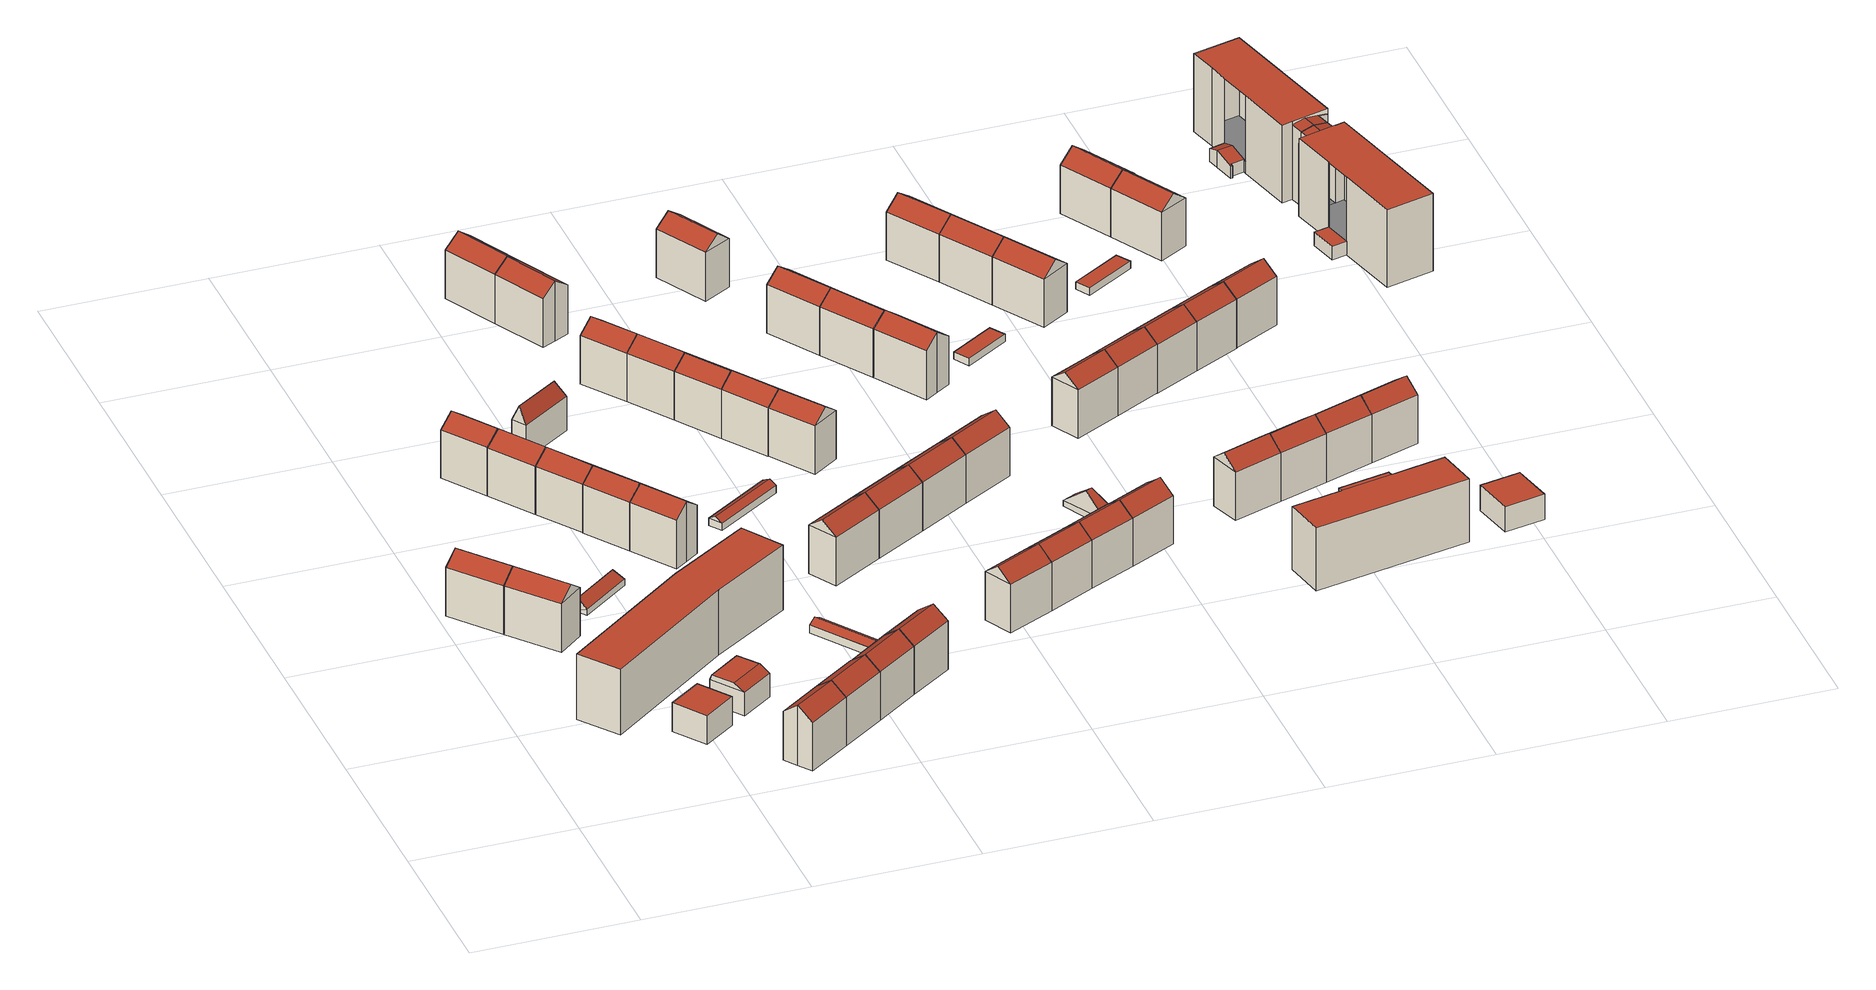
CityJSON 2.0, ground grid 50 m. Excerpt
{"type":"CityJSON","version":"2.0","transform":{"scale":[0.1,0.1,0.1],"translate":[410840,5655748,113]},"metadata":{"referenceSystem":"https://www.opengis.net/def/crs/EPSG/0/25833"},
"CityObjects":{
"building1":{"type":"Building","attributes":{"Dachtyp_tdc":"tdcGableRoof","Gemeindeschluessel":14612000,"Dachneigung":36.96,"QualitaetDacherkennung":81,"Geometrietyp2DReferenz":"3000","measuredHeight":19.48,"function":"31001_9998","roofType":"3100"},"geometry":[{"type":"Solid","lod":"2","boundaries":[[[[0,1,2,3]],[[1,4,5,2]],[[4,6,7,5]],[[6,0,3,7]],[[4,1,8]],[[0,6,9]],[[1,0,9,8]],[[6,4,8,9]],[[3,2,5,7]]]],"semantics":{"surfaces":[{"type":"WallSurface"},{"type":"RoofSurface"},{"type":"GroundSurface"}],"values":[[0,0,0,0,0,0,1,1,2]]}}]},
"building2":{"type":"Building","attributes":{"Dachtyp_tdc":"tdcGableRoof","Gemeindeschluessel":14612000,"Dachneigung":36.91,"QualitaetDacherkennung":77,"Geometrietyp2DReferenz":"3000","measuredHeight":19.53,"function":"31001_9998","roofType":"3100"},"geometry":[{"type":"Solid","lod":"2","boundaries":[[[[6,10,11,7]],[[10,12,13,11]],[[12,0,3,13]],[[0,6,7,3]],[[12,10,14]],[[6,0,9]],[[10,6,9,14]],[[0,12,14,9]],[[7,11,13,3]]]],"semantics":{"surfaces":[{"type":"WallSurface"},{"type":"RoofSurface"},{"type":"GroundSurface"}],"values":[[0,0,0,0,0,0,1,1,2]]}}]},
"building3":{"type":"Building","attributes":{"Dachtyp_tdc":"tdcPolyFlatRoof","Gemeindeschluessel":14612000,"Dachneigung":0,"QualitaetDacherkennung":41,"Geometrietyp2DReferenz":"3000","measuredHeight":9.38,"function":"31001_9998","roofType":"1000"},"geometry":[{"type":"Solid","lod":"2","boundaries":[[[[15,16,17,18]],[[16,19,20,17]],[[19,21,22,20]],[[21,15,18,22]],[[21,19,16,15]],[[18,17,20,22]]]],"semantics":{"surfaces":[{"type":"WallSurface"},{"type":"RoofSurface"},{"type":"GroundSurface"}],"values":[[0,0,0,0,1,2]]}}]},
"building4":{"type":"Building","attributes":{"Dachtyp_tdc":"tdcPolyFlatRoof","Gemeindeschluessel":14612000,"Dachneigung":0,"QualitaetDacherkennung":62,"Geometrietyp2DReferenz":"3000","measuredHeight":21.21,"function":"31001_9998","roofType":"1000"},"geometry":[{"type":"Solid","lod":"2","boundaries":[[[[23,24,25,26]],[[24,27,28,25]],[[27,29,30,28]],[[29,31,32,30]],[[31,33,34,32]],[[33,23,26,34]],[[33,31,29,27,24,23]],[[26,25,28,30,32,34]]]],"semantics":{"surfaces":[{"type":"WallSurface"},{"type":"RoofSurface"},{"type":"GroundSurface"}],"values":[[0,0,0,0,0,0,1,2]]}}]},
"building5":{"type":"Building","attributes":{"Dachtyp_tdc":"tdcHipAndGableRoof","Gemeindeschluessel":14612000,"Dachneigung":68.01,"QualitaetDacherkennung":11,"Geometrietyp2DReferenz":"3000","measuredHeight":4.58,"function":"31001_2463","roofType":"5000"},"geometry":[{"type":"Solid","lod":"2","boundaries":[[[[35,36,37]],[[35,38,39,36]],[[38,40,41,39]],[[40,37,41]],[[38,35,42]],[[37,40,43]],[[35,37,43,42]],[[40,38,42,43]],[[37,36,39,41]]]],"semantics":{"surfaces":[{"type":"WallSurface"},{"type":"RoofSurface"},{"type":"GroundSurface"}],"values":[[0,0,0,0,1,0,1,1,2]]}}]},
"building6":{"type":"Building","attributes":{"Dachtyp_tdc":"tdcFreeFormRoof","Gemeindeschluessel":14612000,"Dachneigung":37.29,"QualitaetDacherkennung":72,"Geometrietyp2DReferenz":"3000","measuredHeight":19.49,"function":"31001_9998","roofType":"5000"},"geometry":[{"type":"Solid","lod":"2","boundaries":[[[[44,45,46,47]],[[45,48,49,46]],[[48,50,51,49]],[[50,52,53,51]],[[52,54,55,53]],[[54,44,47,55]],[[52,50,48,54]],[[54,48,45,44]],[[47,46,49,51,53,55]]]],"semantics":{"surfaces":[{"type":"WallSurface"},{"type":"RoofSurface"},{"type":"GroundSurface"}],"values":[[0,0,0,0,0,0,1,1,2]]}}]},
"building7":{"type":"Building","attributes":{"Dachtyp_tdc":"tdcCutGableRoof","Gemeindeschluessel":14612000,"Dachneigung":0.644,"QualitaetDacherkennung":45,"Geometrietyp2DReferenz":"3000","measuredHeight":9.47,"function":"31001_9998","roofType":"9999"},"geometry":[{"type":"Solid","lod":"2","boundaries":[[[[56,57,58,59]],[[57,60,61,58]],[[60,62,63,61]],[[62,56,59,63]],[[57,56,64,65]],[[60,57,65,66]],[[62,60,66,67]],[[56,62,67,64]],[[66,65,64,67]],[[59,58,61,63]]]],"semantics":{"surfaces":[{"type":"WallSurface"},{"type":"RoofSurface"},{"type":"GroundSurface"}],"values":[[0,0,0,0,1,0,1,0,1,2]]}}]},
"building8":{"type":"Building","attributes":{"Dachtyp_tdc":"tdcGableRoof","Gemeindeschluessel":14612000,"Dachneigung":36.56,"QualitaetDacherkennung":78,"Geometrietyp2DReferenz":"3000","measuredHeight":19.4,"function":"31001_9998","roofType":"3100"},"geometry":[{"type":"Solid","lod":"2","boundaries":[[[[68,69,70,71]],[[69,72,73,70]],[[72,74,75,73]],[[74,68,71,75]],[[72,69,76]],[[68,74,77]],[[69,68,77,76]],[[74,72,76,77]],[[71,70,73,75]]]],"semantics":{"surfaces":[{"type":"WallSurface"},{"type":"RoofSurface"},{"type":"GroundSurface"}],"values":[[0,0,0,0,0,0,1,1,2]]}}]},
"building9":{"type":"Building","attributes":{"Dachtyp_tdc":"tdcGableRoof","Gemeindeschluessel":14612000,"Dachneigung":36.56,"QualitaetDacherkennung":82,"Geometrietyp2DReferenz":"3000","measuredHeight":19.43,"function":"31001_9998","roofType":"3100"},"geometry":[{"type":"Solid","lod":"2","boundaries":[[[[78,79,73,80]],[[79,69,70,73]],[[69,81,82,70]],[[81,78,80,82]],[[69,79,83]],[[78,81,84]],[[79,78,84,83]],[[81,69,83,84]],[[80,73,70,82]]]],"semantics":{"surfaces":[{"type":"WallSurface"},{"type":"RoofSurface"},{"type":"GroundSurface"}],"values":[[0,0,0,0,0,0,1,1,2]]}}]},
"building10":{"type":"Building","attributes":{"Dachtyp_tdc":"tdcFreeFormRoof","Gemeindeschluessel":14612000,"Dachneigung":37.07,"QualitaetDacherkennung":71,"Geometrietyp2DReferenz":"3000","measuredHeight":19.51,"function":"31001_9998","roofType":"5000"},"geometry":[{"type":"Solid","lod":"2","boundaries":[[[[45,85,86,46]],[[85,87,88,86]],[[87,89,90,88]],[[89,50,51,90]],[[50,48,49,51]],[[48,45,46,49]],[[91,92,85,45]],[[89,87,92,91,48,50]],[[45,48,91]],[[87,85,92]],[[46,86,88,90,51,49]]]],"semantics":{"surfaces":[{"type":"WallSurface"},{"type":"RoofSurface"},{"type":"GroundSurface"}],"values":[[0,0,0,0,0,0,1,1,0,0,2]]}}]},
"building11":{"type":"Building","attributes":{"Dachtyp_tdc":"tdcGableRoof","Gemeindeschluessel":14612000,"Dachneigung":36.52,"QualitaetDacherkennung":82,"Geometrietyp2DReferenz":"3000","measuredHeight":19.41,"function":"31001_9998","roofType":"3100"},"geometry":[{"type":"Solid","lod":"2","boundaries":[[[[81,93,94,82]],[[93,95,96,94]],[[95,78,80,96]],[[78,81,82,80]],[[95,93,97]],[[81,78,84]],[[93,81,84,97]],[[78,95,97,84]],[[82,94,96,80]]]],"semantics":{"surfaces":[{"type":"WallSurface"},{"type":"RoofSurface"},{"type":"GroundSurface"}],"values":[[0,0,0,0,0,0,1,1,2]]}}]},
"building12":{"type":"Building","attributes":{"Dachtyp_tdc":"tdcFreeFormRoof","Gemeindeschluessel":14612000,"Dachneigung":36.38,"QualitaetDacherkennung":82,"Geometrietyp2DReferenz":"3000","measuredHeight":19.41,"function":"31001_9998","roofType":"5000"},"geometry":[{"type":"Solid","lod":"2","boundaries":[[[[95,93,98,99]],[[93,100,101,98]],[[100,102,103,101]],[[102,104,105,103]],[[104,95,99,105]],[[102,100,93,97,106]],[[104,106,97,95]],[[93,95,97]],[[104,102,106]],[[99,98,101,103,105]]]],"semantics":{"surfaces":[{"type":"WallSurface"},{"type":"RoofSurface"},{"type":"GroundSurface"}],"values":[[0,0,0,0,0,1,1,0,0,2]]}}]},
"building13":{"type":"Building","attributes":{"Dachtyp_tdc":"tdcFreeFormRoof","Gemeindeschluessel":14612000,"Dachneigung":36.28,"QualitaetDacherkennung":77,"Geometrietyp2DReferenz":"3000","measuredHeight":19.39,"function":"31001_9998","roofType":"5000"},"geometry":[{"type":"Solid","lod":"2","boundaries":[[[[104,102,103,105]],[[102,100,101,103]],[[100,107,108,101]],[[107,109,110,108]],[[109,111,112,110]],[[111,104,105,112]],[[113,107,100,102,114]],[[111,109,113,114,104]],[[109,107,113]],[[102,104,114]],[[105,103,101,108,110,112]]]],"semantics":{"surfaces":[{"type":"WallSurface"},{"type":"RoofSurface"},{"type":"GroundSurface"}],"values":[[0,0,0,0,0,0,1,1,0,0,2]]}}]},
"building14":{"type":"Building","attributes":{"Dachtyp_tdc":"tdcGableRoof","Gemeindeschluessel":14612000,"Dachneigung":36.97,"QualitaetDacherkennung":70,"Geometrietyp2DReferenz":"3000","measuredHeight":19.5,"function":"31001_9998","roofType":"3100"},"geometry":[{"type":"Solid","lod":"2","boundaries":[[[[89,87,88,90]],[[87,92,115,88]],[[92,116,86,115]],[[116,117,118,86]],[[117,119,120,118]],[[119,121,122,120]],[[121,123,124,122]],[[123,89,90,124]],[[119,117,116,92]],[[92,87,89,123,121,119]],[[90,88,115,86,118,120,122,124]]]],"semantics":{"surfaces":[{"type":"WallSurface"},{"type":"RoofSurface"},{"type":"GroundSurface"}],"values":[[0,0,0,0,0,0,0,0,1,1,2]]}}]},
"building15":{"type":"Building","attributes":{"Dachtyp_tdc":"tdcFreeFormRoof","Gemeindeschluessel":14612000,"Dachneigung":65.25,"QualitaetDacherkennung":7,"Geometrietyp2DReferenz":"3000","measuredHeight":16.41,"function":"31001_2463","roofType":"5000"},"geometry":[{"type":"Solid","lod":"2","boundaries":[[[[125,126,127,128]],[[126,129,130,127]],[[129,131,132,130]],[[131,125,128,132]],[[133,131,129]],[[134,133,129,126]],[[134,126,125]],[[133,134,125,131]],[[128,127,130,132]]]],"semantics":{"surfaces":[{"type":"WallSurface"},{"type":"RoofSurface"},{"type":"GroundSurface"}],"values":[[0,0,0,0,1,1,0,1,2]]}}]},
"building16":{"type":"Building","attributes":{"Dachtyp_tdc":"tdcGableRoof","Gemeindeschluessel":14612000,"Dachneigung":29.36,"QualitaetDacherkennung":58,"Geometrietyp2DReferenz":"3000","measuredHeight":4.06,"function":"31001_2463","roofType":"3100"},"geometry":[{"type":"Solid","lod":"2","boundaries":[[[[135,136,137,138]],[[136,139,140,137]],[[139,141,142,140]],[[141,143,144,142]],[[143,135,138,144]],[[143,145,146,147,148]],[[149,146,145,141]],[[136,147,146,149,139]],[[139,149,141]],[[135,148,147,136]],[[143,148,135]],[[141,145,143]],[[138,137,140,142,144]]]],"semantics":{"surfaces":[{"type":"WallSurface"},{"type":"RoofSurface"},{"type":"GroundSurface"}],"values":[[0,0,0,0,0,1,1,0,0,0,0,0,2]]}}]},
"building17":{"type":"Building","attributes":{"Dachtyp_tdc":"tdcFreeFormRoof","Gemeindeschluessel":14612000,"Dachneigung":37.1,"QualitaetDacherkennung":67,"Geometrietyp2DReferenz":"3000","measuredHeight":19.5,"function":"31001_9998","roofType":"5000"},"geometry":[{"type":"Solid","lod":"2","boundaries":[[[[123,121,122,124]],[[121,117,118,122]],[[117,150,151,118]],[[150,152,153,151]],[[152,123,124,153]],[[119,154,150,117]],[[123,152,154,119,121]],[[117,121,119]],[[152,150,154]],[[124,122,118,151,153]]]],"semantics":{"surfaces":[{"type":"WallSurface"},{"type":"RoofSurface"},{"type":"GroundSurface"}],"values":[[0,0,0,0,0,1,1,0,0,2]]}}]},
"building18":{"type":"Building","attributes":{"Dachtyp_tdc":"tdcGableRoof","Gemeindeschluessel":14612000,"Dachneigung":29.06,"QualitaetDacherkennung":64,"Geometrietyp2DReferenz":"3000","measuredHeight":3.67,"function":"31001_2463","roofType":"3100"},"geometry":[{"type":"Solid","lod":"2","boundaries":[[[[155,156,157,158]],[[156,159,160,157]],[[159,161,162,160]],[[161,163,164,162]],[[163,155,158,164]],[[163,165,166,155]],[[159,166,165,161]],[[161,165,163]],[[155,166,156]],[[156,166,159]],[[158,157,160,162,164]]]],"semantics":{"surfaces":[{"type":"WallSurface"},{"type":"RoofSurface"},{"type":"GroundSurface"}],"values":[[0,0,0,0,0,1,1,0,0,0,2]]}}]},
"building19":{"type":"Building","attributes":{"Dachtyp_tdc":"tdcGableRoof","Gemeindeschluessel":14612000,"Dachneigung":36.94,"QualitaetDacherkennung":73,"Geometrietyp2DReferenz":"3000","measuredHeight":19.49,"function":"31001_9998","roofType":"3100"},"geometry":[{"type":"Solid","lod":"2","boundaries":[[[[167,168,169,170]],[[168,171,172,169]],[[171,173,174,172]],[[173,167,170,174]],[[171,168,175]],[[167,173,176]],[[168,167,176,175]],[[173,171,175,176]],[[170,169,172,174]]]],"semantics":{"surfaces":[{"type":"WallSurface"},{"type":"RoofSurface"},{"type":"GroundSurface"}],"values":[[0,0,0,0,0,0,1,1,2]]}}]},
"building20":{"type":"Building","attributes":{"Dachtyp_tdc":"tdcGableRoof","Gemeindeschluessel":14612000,"Dachneigung":37.15,"QualitaetDacherkennung":89,"Geometrietyp2DReferenz":"3000","measuredHeight":19.52,"function":"31001_9998","roofType":"3100"},"geometry":[{"type":"Solid","lod":"2","boundaries":[[[[177,178,179,180]],[[178,181,182,179]],[[181,183,184,182]],[[183,177,180,184]],[[181,178,185]],[[177,183,186]],[[178,177,186,185]],[[183,181,185,186]],[[180,179,182,184]]]],"semantics":{"surfaces":[{"type":"WallSurface"},{"type":"RoofSurface"},{"type":"GroundSurface"}],"values":[[0,0,0,0,0,0,1,1,2]]}}]},
"building21":{"type":"Building","attributes":{"Dachtyp_tdc":"tdcFreeFormRoof","Gemeindeschluessel":14612000,"Dachneigung":36.99,"QualitaetDacherkennung":80,"Geometrietyp2DReferenz":"3000","measuredHeight":19.5,"function":"31001_9998","roofType":"5000"},"geometry":[{"type":"Solid","lod":"2","boundaries":[[[[177,183,184,180]],[[183,187,188,184]],[[187,189,190,188]],[[189,191,192,190]],[[191,177,180,192]],[[191,189,193,194,177]],[[193,187,183,194]],[[183,177,194]],[[189,187,193]],[[180,184,188,190,192]]]],"semantics":{"surfaces":[{"type":"WallSurface"},{"type":"RoofSurface"},{"type":"GroundSurface"}],"values":[[0,0,0,0,0,1,1,0,0,2]]}}]},
"building22":{"type":"Building","attributes":{"Dachtyp_tdc":"tdcGableRoof","Gemeindeschluessel":14612000,"Dachneigung":36.52,"QualitaetDacherkennung":78,"Geometrietyp2DReferenz":"3000","measuredHeight":19.39,"function":"31001_9998","roofType":"3100"},"geometry":[{"type":"Solid","lod":"2","boundaries":[[[[195,196,197,198]],[[196,199,200,197]],[[199,201,202,200]],[[201,195,198,202]],[[199,196,203]],[[195,201,204]],[[196,195,204,203]],[[201,199,203,204]],[[198,197,200,202]]]],"semantics":{"surfaces":[{"type":"WallSurface"},{"type":"RoofSurface"},{"type":"GroundSurface"}],"values":[[0,0,0,0,0,0,1,1,2]]}}]},
"building23":{"type":"Building","attributes":{"Dachtyp_tdc":"tdcGableRoof","Gemeindeschluessel":14612000,"Dachneigung":36.52,"QualitaetDacherkennung":82,"Geometrietyp2DReferenz":"3000","measuredHeight":19.39,"function":"31001_9998","roofType":"3100"},"geometry":[{"type":"Solid","lod":"2","boundaries":[[[[201,205,206,202]],[[205,207,208,206]],[[207,195,198,208]],[[195,201,202,198]],[[207,205,209]],[[201,195,204]],[[205,201,204,209]],[[195,207,209,204]],[[202,206,208,198]]]],"semantics":{"surfaces":[{"type":"WallSurface"},{"type":"RoofSurface"},{"type":"GroundSurface"}],"values":[[0,0,0,0,0,0,1,1,2]]}}]},
"building24":{"type":"Building","attributes":{"Dachtyp_tdc":"tdcGableRoof","Gemeindeschluessel":14612000,"Dachneigung":36.52,"QualitaetDacherkennung":82,"Geometrietyp2DReferenz":"3000","measuredHeight":19.4,"function":"31001_9998","roofType":"3100"},"geometry":[{"type":"Solid","lod":"2","boundaries":[[[[210,207,211,212]],[[207,205,213,211]],[[205,214,215,213]],[[214,210,212,215]],[[205,207,216]],[[210,214,217]],[[207,210,217,216]],[[214,205,216,217]],[[212,211,213,215]]]],"semantics":{"surfaces":[{"type":"WallSurface"},{"type":"RoofSurface"},{"type":"GroundSurface"}],"values":[[0,0,0,0,0,0,1,1,2]]}}]},
"building25":{"type":"Building","attributes":{"Dachtyp_tdc":"tdcGableRoof","Gemeindeschluessel":14612000,"Dachneigung":37.21,"QualitaetDacherkennung":72,"Geometrietyp2DReferenz":"3000","measuredHeight":19.51,"function":"31001_9998","roofType":"3100"},"geometry":[{"type":"Solid","lod":"2","boundaries":[[[[168,218,219,169]],[[218,220,221,219]],[[220,171,172,221]],[[171,168,169,172]],[[220,218,222]],[[168,171,223]],[[218,168,223,222]],[[171,220,222,223]],[[169,219,221,172]]]],"semantics":{"surfaces":[{"type":"WallSurface"},{"type":"RoofSurface"},{"type":"GroundSurface"}],"values":[[0,0,0,0,0,0,1,1,2]]}}]},
"building26":{"type":"Building","attributes":{"Dachtyp_tdc":"tdcGableRoof","Gemeindeschluessel":14612000,"Dachneigung":36.55,"QualitaetDacherkennung":82,"Geometrietyp2DReferenz":"3000","measuredHeight":19.41,"function":"31001_9998","roofType":"3100"},"geometry":[{"type":"Solid","lod":"2","boundaries":[[[[224,210,212,225]],[[210,214,215,212]],[[214,226,227,215]],[[226,224,225,227]],[[214,210,228]],[[224,226,229]],[[210,224,229,228]],[[226,214,228,229]],[[225,212,215,227]]]],"semantics":{"surfaces":[{"type":"WallSurface"},{"type":"RoofSurface"},{"type":"GroundSurface"}],"values":[[0,0,0,0,0,0,1,1,2]]}}]},
"building27":{"type":"Building","attributes":{"Dachtyp_tdc":"tdcFreeFormRoof","Gemeindeschluessel":14612000,"Dachneigung":36.94,"QualitaetDacherkennung":72,"Geometrietyp2DReferenz":"3000","measuredHeight":19.45,"function":"31001_9998","roofType":"5000"},"geometry":[{"type":"Solid","lod":"2","boundaries":[[[[230,231,232,233]],[[231,234,235,232]],[[234,236,237,235]],[[236,238,239,237]],[[238,230,233,239]],[[240,241,230,238,236]],[[234,231,241,240]],[[236,234,240]],[[231,230,241]],[[233,232,235,237,239]]]],"semantics":{"surfaces":[{"type":"WallSurface"},{"type":"RoofSurface"},{"type":"GroundSurface"}],"values":[[0,0,0,0,0,1,1,0,0,2]]}}]},
"building28":{"type":"Building","attributes":{"Dachtyp_tdc":"tdcGableRoof","Gemeindeschluessel":14612000,"Dachneigung":36.5,"QualitaetDacherkennung":76,"Geometrietyp2DReferenz":"3000","measuredHeight":19.4,"function":"31001_9998","roofType":"3100"},"geometry":[{"type":"Solid","lod":"2","boundaries":[[[[226,242,243,244]],[[242,245,246,243]],[[245,224,247,246]],[[224,226,244,247]],[[245,242,248]],[[226,224,229]],[[242,226,229,248]],[[224,245,248,229]],[[244,243,246,247]]]],"semantics":{"surfaces":[{"type":"WallSurface"},{"type":"RoofSurface"},{"type":"GroundSurface"}],"values":[[0,0,0,0,0,0,1,1,2]]}}]},
"building29":{"type":"Building","attributes":{"Dachtyp_tdc":"tdcGableRoof","Gemeindeschluessel":14612000,"Dachneigung":37.01,"QualitaetDacherkennung":72,"Geometrietyp2DReferenz":"3000","measuredHeight":19.42,"function":"31001_9998","roofType":"3100"},"geometry":[{"type":"Solid","lod":"2","boundaries":[[[[218,249,250,251]],[[249,252,253,250]],[[252,220,254,253]],[[220,218,251,254]],[[252,249,255]],[[218,220,222]],[[249,218,222,255]],[[220,252,255,222]],[[251,250,253,254]]]],"semantics":{"surfaces":[{"type":"WallSurface"},{"type":"RoofSurface"},{"type":"GroundSurface"}],"values":[[0,0,0,0,0,0,1,1,2]]}}]},
"building30":{"type":"Building","attributes":{"Dachtyp_tdc":"tdcGableRoof","Gemeindeschluessel":14612000,"Dachneigung":37.12,"QualitaetDacherkennung":72,"Geometrietyp2DReferenz":"3000","measuredHeight":19.49,"function":"31001_9998","roofType":"3100"},"geometry":[{"type":"Solid","lod":"2","boundaries":[[[[241,230,233,256]],[[230,238,239,233]],[[238,257,258,239]],[[257,259,260,258]],[[259,261,262,260]],[[261,263,232,262]],[[263,241,256,232]],[[259,257,238,230,241]],[[241,263,261,259]],[[256,233,239,258,260,262,232]]]],"semantics":{"surfaces":[{"type":"WallSurface"},{"type":"RoofSurface"},{"type":"GroundSurface"}],"values":[[0,0,0,0,0,0,0,1,1,2]]}}]},
"building31":{"type":"Building","attributes":{"Dachtyp_tdc":"tdcGableRoof","Gemeindeschluessel":14612000,"Dachneigung":37,"QualitaetDacherkennung":71,"Geometrietyp2DReferenz":"3000","measuredHeight":19.42,"function":"31001_9998","roofType":"3100"},"geometry":[{"type":"Solid","lod":"2","boundaries":[[[[264,265,266,267]],[[265,268,269,266]],[[268,252,253,269]],[[252,249,250,253]],[[249,264,267,250]],[[264,249,255,270,265]],[[268,270,255,252]],[[265,270,268]],[[252,255,249]],[[267,266,269,253,250]]]],"semantics":{"surfaces":[{"type":"WallSurface"},{"type":"RoofSurface"},{"type":"GroundSurface"}],"values":[[0,0,0,0,0,1,1,0,0,2]]}}]},
"building32":{"type":"Building","attributes":{"Dachtyp_tdc":"tdcGableRoof","Gemeindeschluessel":14612000,"Dachneigung":36.98,"QualitaetDacherkennung":81,"Geometrietyp2DReferenz":"3000","measuredHeight":19.51,"function":"31001_9998","roofType":"3100"},"geometry":[{"type":"Solid","lod":"2","boundaries":[[[[271,272,273,274]],[[272,275,276,273]],[[275,277,278,276]],[[277,271,274,278]],[[275,272,279]],[[271,277,280]],[[272,271,280,279]],[[277,275,279,280]],[[274,273,276,278]]]],"semantics":{"surfaces":[{"type":"WallSurface"},{"type":"RoofSurface"},{"type":"GroundSurface"}],"values":[[0,0,0,0,0,0,1,1,2]]}}]},
"building33":{"type":"Building","attributes":{"Dachtyp_tdc":"tdcFreeFormRoof","Gemeindeschluessel":14612000,"Dachneigung":37.35,"QualitaetDacherkennung":73,"Geometrietyp2DReferenz":"3000","measuredHeight":19.51,"function":"31001_9998","roofType":"5000"},"geometry":[{"type":"Solid","lod":"2","boundaries":[[[[281,282,283,258]],[[282,284,285,283]],[[284,286,287,285]],[[286,261,262,287]],[[261,259,260,262]],[[259,281,258,260]],[[288,284,282,281,259]],[[261,286,288,259]],[[286,284,288]],[[258,283,285,287,262,260]]]],"semantics":{"surfaces":[{"type":"WallSurface"},{"type":"RoofSurface"},{"type":"GroundSurface"}],"values":[[0,0,0,0,0,0,1,1,0,2]]}}]},
"building34":{"type":"Building","attributes":{"Dachtyp_tdc":"tdcGableRoof","Gemeindeschluessel":14612000,"Dachneigung":36.82,"QualitaetDacherkennung":81,"Geometrietyp2DReferenz":"3000","measuredHeight":19.51,"function":"31001_9998","roofType":"3100"},"geometry":[{"type":"Solid","lod":"2","boundaries":[[[[289,290,291,292]],[[290,293,294,291]],[[293,295,296,294]],[[295,297,298,296]],[[297,299,300,298]],[[299,301,302,300]],[[301,289,292,302]],[[297,295,293,290,289]],[[289,301,299,297]],[[292,291,294,296,298,300,302]]]],"semantics":{"surfaces":[{"type":"WallSurface"},{"type":"RoofSurface"},{"type":"GroundSurface"}],"values":[[0,0,0,0,0,0,0,1,1,2]]}}]},
"building35":{"type":"Building","attributes":{"Dachtyp_tdc":"tdcFreeFormRoof","Gemeindeschluessel":14612000,"Dachneigung":37.26,"QualitaetDacherkennung":84,"Geometrietyp2DReferenz":"3000","measuredHeight":19.53,"function":"31001_9998","roofType":"5000"},"geometry":[{"type":"Solid","lod":"2","boundaries":[[[[303,304,305,294]],[[304,306,307,305]],[[306,308,309,307]],[[308,299,300,309]],[[299,295,296,300]],[[295,303,294,296]],[[310,306,304,303,295,297]],[[308,310,297,299]],[[295,299,297]],[[308,306,310]],[[294,305,307,309,300,296]]]],"semantics":{"surfaces":[{"type":"WallSurface"},{"type":"RoofSurface"},{"type":"GroundSurface"}],"values":[[0,0,0,0,0,0,1,1,0,0,2]]}}]},
"building36":{"type":"Building","attributes":{"Dachtyp_tdc":"tdcFreeFormRoof","Gemeindeschluessel":14612000,"Dachneigung":37.37,"QualitaetDacherkennung":70,"Geometrietyp2DReferenz":"3000","measuredHeight":19.5,"function":"31001_9998","roofType":"5000"},"geometry":[{"type":"Solid","lod":"2","boundaries":[[[[286,284,285,287]],[[284,311,283,285]],[[311,312,313,283]],[[312,314,315,313]],[[314,316,317,315]],[[316,286,287,317]],[[286,316,318,288]],[[318,314,312,311,284,288]],[[284,286,288]],[[316,314,318]],[[287,285,283,313,315,317]]]],"semantics":{"surfaces":[{"type":"WallSurface"},{"type":"RoofSurface"},{"type":"GroundSurface"}],"values":[[0,0,0,0,0,0,1,1,0,0,2]]}}]},
"building37":{"type":"Building","attributes":{"Dachtyp_tdc":"tdcHipAndGableRoof","Gemeindeschluessel":14612000,"Dachneigung":67.12,"QualitaetDacherkennung":7,"Geometrietyp2DReferenz":"3000","measuredHeight":8.66,"function":"31001_2463","roofType":"5000"},"geometry":[{"type":"Solid","lod":"2","boundaries":[[[[319,320,321,322]],[[320,323,324,321]],[[323,325,326,324]],[[325,319,322,326]],[[323,320,327]],[[319,325,328]],[[320,319,328,327]],[[325,323,327,328]],[[322,321,324,326]]]],"semantics":{"surfaces":[{"type":"WallSurface"},{"type":"RoofSurface"},{"type":"GroundSurface"}],"values":[[0,0,0,0,1,0,1,1,2]]}}]},
"building38":{"type":"Building","attributes":{"Dachtyp_tdc":"tdcFreeFormRoof","Gemeindeschluessel":14612000,"Dachneigung":37.16,"QualitaetDacherkennung":77,"Geometrietyp2DReferenz":"3000","measuredHeight":19.5,"function":"31001_9998","roofType":"5000"},"geometry":[{"type":"Solid","lod":"2","boundaries":[[[[308,306,307,309]],[[306,329,305,307]],[[329,330,331,305]],[[330,332,333,331]],[[332,334,335,333]],[[334,308,309,335]],[[334,332,336,306,308]],[[336,330,329,306]],[[332,330,336]],[[309,307,305,331,333,335]]]],"semantics":{"surfaces":[{"type":"WallSurface"},{"type":"RoofSurface"},{"type":"GroundSurface"}],"values":[[0,0,0,0,0,0,1,1,0,2]]}}]},
"building39":{"type":"Building","attributes":{"Dachtyp_tdc":"tdcPolyFlatRoof","Gemeindeschluessel":14612000,"Dachneigung":0,"QualitaetDacherkennung":69,"Geometrietyp2DReferenz":"3000","measuredHeight":2.3,"function":"31001_2463","roofType":"1000"},"geometry":[{"type":"Solid","lod":"2","boundaries":[[[[337,338,339,340]],[[338,341,342,339]],[[341,343,344,342]],[[343,337,340,344]],[[343,341,338,337]],[[340,339,342,344]]]],"semantics":{"surfaces":[{"type":"WallSurface"},{"type":"RoofSurface"},{"type":"GroundSurface"}],"values":[[0,0,0,0,1,2]]}}]},
"building40":{"type":"Building","attributes":{"Dachtyp_tdc":"tdcGableRoof","Gemeindeschluessel":14612000,"Dachneigung":36.79,"QualitaetDacherkennung":71,"Geometrietyp2DReferenz":"3000","measuredHeight":19.42,"function":"31001_9998","roofType":"3100"},"geometry":[{"type":"Solid","lod":"2","boundaries":[[[[345,346,347,348]],[[346,349,350,347]],[[349,351,352,350]],[[351,345,348,352]],[[349,346,353]],[[345,351,354]],[[346,345,354,353]],[[351,349,353,354]],[[348,347,350,352]]]],"semantics":{"surfaces":[{"type":"WallSurface"},{"type":"RoofSurface"},{"type":"GroundSurface"}],"values":[[0,0,0,0,0,0,1,1,2]]}}]},
"building41":{"type":"Building","attributes":{"Dachtyp_tdc":"tdcGableRoof","Gemeindeschluessel":14612000,"Dachneigung":37.24,"QualitaetDacherkennung":73,"Geometrietyp2DReferenz":"3000","measuredHeight":19.48,"function":"31001_9998","roofType":"3100"},"geometry":[{"type":"Solid","lod":"2","boundaries":[[[[355,356,357,358]],[[356,359,360,357]],[[359,361,362,360]],[[361,355,358,362]],[[359,356,363]],[[355,361,364]],[[356,355,364,363]],[[361,359,363,364]],[[358,357,360,362]]]],"semantics":{"surfaces":[{"type":"WallSurface"},{"type":"RoofSurface"},{"type":"GroundSurface"}],"values":[[0,0,0,0,0,0,1,1,2]]}}]},
"building42":{"type":"Building","attributes":{"Dachtyp_tdc":"tdcGableRoof","Gemeindeschluessel":14612000,"Dachneigung":37.28,"QualitaetDacherkennung":83,"Geometrietyp2DReferenz":"3000","measuredHeight":19.52,"function":"31001_9998","roofType":"3100"},"geometry":[{"type":"Solid","lod":"2","boundaries":[[[[365,366,367,368]],[[366,369,370,367]],[[369,371,372,370]],[[371,365,368,372]],[[369,366,373]],[[365,371,374]],[[366,365,374,373]],[[371,369,373,374]],[[368,367,370,372]]]],"semantics":{"surfaces":[{"type":"WallSurface"},{"type":"RoofSurface"},{"type":"GroundSurface"}],"values":[[0,0,0,0,0,0,1,1,2]]}}]},
"building43":{"type":"Building","attributes":{"Dachtyp_tdc":"tdcGableRoof","Gemeindeschluessel":14612000,"Dachneigung":36.43,"QualitaetDacherkennung":72,"Geometrietyp2DReferenz":"3000","measuredHeight":19.45,"function":"31001_9998","roofType":"3100"},"geometry":[{"type":"Solid","lod":"2","boundaries":[[[[375,349,350,376]],[[349,346,347,350]],[[346,377,378,347]],[[377,375,376,378]],[[346,349,353]],[[375,377,379]],[[349,375,379,353]],[[377,346,353,379]],[[376,350,347,378]]]],"semantics":{"surfaces":[{"type":"WallSurface"},{"type":"RoofSurface"},{"type":"GroundSurface"}],"values":[[0,0,0,0,0,0,1,1,2]]}}]},
"building44":{"type":"Building","attributes":{"Dachtyp_tdc":"tdcGableRoof","Gemeindeschluessel":14612000,"Dachneigung":37.32,"QualitaetDacherkennung":85,"Geometrietyp2DReferenz":"3000","measuredHeight":19.52,"function":"31001_9998","roofType":"3100"},"geometry":[{"type":"Solid","lod":"2","boundaries":[[[[366,380,381,367]],[[380,382,383,381]],[[382,369,370,383]],[[369,366,367,370]],[[382,380,384]],[[366,369,373]],[[380,366,373,384]],[[369,382,384,373]],[[367,381,383,370]]]],"semantics":{"surfaces":[{"type":"WallSurface"},{"type":"RoofSurface"},{"type":"GroundSurface"}],"values":[[0,0,0,0,0,0,1,1,2]]}}]},
"building45":{"type":"Building","attributes":{"Dachtyp_tdc":"tdcGableRoof","Gemeindeschluessel":14612000,"Dachneigung":37.43,"QualitaetDacherkennung":79,"Geometrietyp2DReferenz":"3000","measuredHeight":19.51,"function":"31001_9998","roofType":"3100"},"geometry":[{"type":"Solid","lod":"2","boundaries":[[[[380,385,386,381]],[[385,387,388,386]],[[387,382,383,388]],[[382,380,381,383]],[[387,385,389]],[[380,382,384]],[[385,380,384,389]],[[382,387,389,384]],[[381,386,388,383]]]],"semantics":{"surfaces":[{"type":"WallSurface"},{"type":"RoofSurface"},{"type":"GroundSurface"}],"values":[[0,0,0,0,0,0,1,1,2]]}}]},
"building46":{"type":"Building","attributes":{"Gemeindeschluessel":14612000,"Geometrietyp2DReferenz":"3000","function":"31001_9998","roofType":"9999"},"children":["building46-1","building46-2"]},
"building46-1":{"type":"BuildingPart","attributes":{"Dachtyp_tdc":"tdcPolyFlatRoof","Dachneigung":0,"QualitaetDacherkennung":25,"Geometrietyp2DReferenz":"3000","measuredHeight":20.47,"roofType":"1000"},"parents":["building46"],"geometry":[{"type":"MultiSurface","lod":"2","boundaries":[[[390,391,392,393]],[[391,394,395,392]],[[394,396,397,395]],[[398,396,394,391,390]],[[393,392,395,397,399]]],"semantics":{"surfaces":[{"type":"WallSurface"},{"type":"RoofSurface"},{"type":"GroundSurface"}],"values":[0,0,0,1,2]}}]},
"building46-2":{"type":"BuildingPart","attributes":{"Dachtyp_tdc":"tdcPolyFlatRoof","Dachneigung":0,"QualitaetDacherkennung":76,"Geometrietyp2DReferenz":"3000","measuredHeight":20.59,"roofType":"1000"},"parents":["building46"],"geometry":[{"type":"MultiSurface","lod":"2","boundaries":[[[400,401,402,397,396]],[[401,403,404,402]],[[403,405,406,404]],[[405,407,408,406]],[[407,409,393,408]],[[409,390,393]],[[409,407,405,403,401,400,410]],[[399,397,402,404,406,408,393]]],"semantics":{"surfaces":[{"type":"WallSurface"},{"type":"RoofSurface"},{"type":"GroundSurface"}],"values":[0,0,0,0,0,0,1,2]}}]},
"building47":{"type":"Building","attributes":{"Dachtyp_tdc":"tdcGableRoof","Gemeindeschluessel":14612000,"Dachneigung":37.35,"QualitaetDacherkennung":72,"Geometrietyp2DReferenz":"3000","measuredHeight":19.57,"function":"31001_9998","roofType":"3100"},"geometry":[{"type":"Solid","lod":"2","boundaries":[[[[356,411,412,413]],[[411,414,415,412]],[[414,359,416,415]],[[359,356,413,416]],[[414,411,417]],[[356,359,418]],[[411,356,418,417]],[[359,414,417,418]],[[413,412,415,416]]]],"semantics":{"surfaces":[{"type":"WallSurface"},{"type":"RoofSurface"},{"type":"GroundSurface"}],"values":[[0,0,0,0,0,0,1,1,2]]}}]},
"building48":{"type":"Building","attributes":{"Dachtyp_tdc":"tdcGableRoof","Gemeindeschluessel":14612000,"Dachneigung":36.52,"QualitaetDacherkennung":73,"Geometrietyp2DReferenz":"3000","measuredHeight":19.48,"function":"31001_9998","roofType":"3100"},"geometry":[{"type":"Solid","lod":"2","boundaries":[[[[377,419,420,421]],[[419,422,423,420]],[[422,424,425,423]],[[424,377,421,425]],[[422,419,426]],[[377,424,379]],[[419,377,379,426]],[[424,422,426,379]],[[421,420,423,425]]]],"semantics":{"surfaces":[{"type":"WallSurface"},{"type":"RoofSurface"},{"type":"GroundSurface"}],"values":[[0,0,0,0,0,0,1,1,2]]}}]},
"building49":{"type":"Building","attributes":{"Dachtyp_tdc":"tdcGableRoof","Gemeindeschluessel":14612000,"Dachneigung":37.24,"QualitaetDacherkennung":72,"Geometrietyp2DReferenz":"3000","measuredHeight":19.53,"function":"31001_9998","roofType":"3100"},"geometry":[{"type":"Solid","lod":"2","boundaries":[[[[427,428,429,412]],[[428,430,431,429]],[[430,432,415,431]],[[432,427,412,415]],[[430,428,433]],[[427,432,434]],[[428,427,434,433]],[[432,430,433,434]],[[412,429,431,415]]]],"semantics":{"surfaces":[{"type":"WallSurface"},{"type":"RoofSurface"},{"type":"GroundSurface"}],"values":[[0,0,0,0,0,0,1,1,2]]}}]},
"building50":{"type":"Building","attributes":{"Dachtyp_tdc":"tdcGableRoof","Gemeindeschluessel":14612000,"Dachneigung":36.76,"QualitaetDacherkennung":72,"Geometrietyp2DReferenz":"3000","measuredHeight":19.51,"function":"31001_9998","roofType":"3100"},"geometry":[{"type":"Solid","lod":"2","boundaries":[[[[419,435,436,420]],[[435,437,438,436]],[[437,422,423,438]],[[422,419,420,423]],[[437,435,439]],[[419,422,426]],[[435,419,426,439]],[[422,437,439,426]],[[420,436,438,423]]]],"semantics":{"surfaces":[{"type":"WallSurface"},{"type":"RoofSurface"},{"type":"GroundSurface"}],"values":[[0,0,0,0,0,0,1,1,2]]}}]},
"building51":{"type":"Building","attributes":{"Dachtyp_tdc":"tdcPolyFlatRoof","Gemeindeschluessel":14612000,"Dachneigung":0,"QualitaetDacherkennung":59,"Geometrietyp2DReferenz":"3000","measuredHeight":2.38,"function":"31001_2463","roofType":"1000"},"geometry":[{"type":"Solid","lod":"2","boundaries":[[[[440,441,442,443]],[[441,444,445,442]],[[444,446,447,445]],[[446,440,443,447]],[[446,444,441,440]],[[443,442,445,447]]]],"semantics":{"surfaces":[{"type":"WallSurface"},{"type":"RoofSurface"},{"type":"GroundSurface"}],"values":[[0,0,0,0,1,2]]}}]},
"building52":{"type":"Building","attributes":{"Dachtyp_tdc":"tdcGableRoof","Gemeindeschluessel":14612000,"Dachneigung":37.27,"QualitaetDacherkennung":72,"Geometrietyp2DReferenz":"3000","measuredHeight":19.46,"function":"31001_9998","roofType":"3100"},"geometry":[{"type":"Solid","lod":"2","boundaries":[[[[428,448,449,450]],[[448,451,452,449]],[[451,453,454,452]],[[453,428,450,454]],[[451,448,455]],[[428,453,456]],[[453,451,455,456]],[[450,449,452,454]],[[448,428,456,455]]]],"semantics":{"surfaces":[{"type":"WallSurface"},{"type":"RoofSurface"},{"type":"GroundSurface"}],"values":[[0,0,0,0,0,0,1,2,1]]}}]},
"building53":{"type":"Building","attributes":{"Dachtyp_tdc":"tdcGableRoof","Gemeindeschluessel":14612000,"Dachneigung":36.96,"QualitaetDacherkennung":71,"Geometrietyp2DReferenz":"3000","measuredHeight":19.49,"function":"31001_9998","roofType":"3100"},"geometry":[{"type":"Solid","lod":"2","boundaries":[[[[457,458,459,460]],[[458,461,462,459]],[[461,437,463,462]],[[437,457,460,463]],[[461,458,464]],[[457,437,465]],[[458,457,465,464]],[[437,461,464,465]],[[460,459,462,463]]]],"semantics":{"surfaces":[{"type":"WallSurface"},{"type":"RoofSurface"},{"type":"GroundSurface"}],"values":[[0,0,0,0,0,0,1,1,2]]}}]},
"building54":{"type":"Building","attributes":{"Dachtyp_tdc":"tdcGableRoof","Gemeindeschluessel":14612000,"Dachneigung":37.34,"QualitaetDacherkennung":87,"Geometrietyp2DReferenz":"3000","measuredHeight":19.57,"function":"31001_9998","roofType":"3100"},"geometry":[{"type":"Solid","lod":"2","boundaries":[[[[466,467,468,469]],[[467,470,471,468]],[[470,472,473,471]],[[472,466,469,473]],[[470,467,474]],[[466,472,475]],[[467,466,475,474]],[[472,470,474,475]],[[469,468,471,473]]]],"semantics":{"surfaces":[{"type":"WallSurface"},{"type":"RoofSurface"},{"type":"GroundSurface"}],"values":[[0,0,0,0,0,0,1,1,2]]}}]},
"building55":{"type":"Building","attributes":{"Dachtyp_tdc":"tdcPolyFlatRoof","Gemeindeschluessel":14612000,"Dachneigung":0,"QualitaetDacherkennung":63,"Geometrietyp2DReferenz":"3000","measuredHeight":8.2,"function":"31001_9998","roofType":"1000"},"geometry":[{"type":"Solid","lod":"2","boundaries":[[[[476,477,478,479]],[[477,480,481,478]],[[480,482,483,481]],[[482,476,479,483]],[[482,480,477,476]],[[479,478,481,483]]]],"semantics":{"surfaces":[{"type":"WallSurface"},{"type":"RoofSurface"},{"type":"GroundSurface"}],"values":[[0,0,0,0,1,2]]}}]},
"building56":{"type":"Building","attributes":{"Dachtyp_tdc":"tdcGableRoof","Gemeindeschluessel":14612000,"Dachneigung":37.45,"QualitaetDacherkennung":78,"Geometrietyp2DReferenz":"3000","measuredHeight":19.59,"function":"31001_9998","roofType":"3100"},"geometry":[{"type":"Solid","lod":"2","boundaries":[[[[484,485,486,468]],[[485,487,488,486]],[[487,470,471,488]],[[470,484,468,471]],[[487,485,489]],[[484,470,474]],[[485,484,474,489]],[[470,487,489,474]],[[468,486,488,471]]]],"semantics":{"surfaces":[{"type":"WallSurface"},{"type":"RoofSurface"},{"type":"GroundSurface"}],"values":[[0,0,0,0,0,0,1,1,2]]}}]},
"building57":{"type":"Building","attributes":{"Gemeindeschluessel":14612000,"Geometrietyp2DReferenz":"3000","function":"31001_9998","roofType":"9999"},"children":["building57-1","building57-2","building57-3"]},
"building57-1":{"type":"BuildingPart","attributes":{"Dachtyp_tdc":"tdcPolyFlatRoof","Dachneigung":0,"QualitaetDacherkennung":45,"Geometrietyp2DReferenz":"3000","measuredHeight":25.36,"roofType":"1000"},"parents":["building57"],"geometry":[{"type":"MultiSurface","lod":"2","boundaries":[[[490,491,492,493]],[[491,494,492]],[[495,496,497,498,499]],[[496,500,501,502,497]],[[503,504,505,506,507]],[[504,508,509,505]],[[508,490,493,509]],[[508,504,503,500,496,495,491,490]],[[493,492,498,497,502,510,506,505,509]]],"semantics":{"surfaces":[{"type":"WallSurface"},{"type":"RoofSurface"},{"type":"GroundSurface"}],"values":[0,0,0,0,0,0,0,1,2]}}]},
"building57-2":{"type":"BuildingPart","attributes":{"Dachtyp_tdc":"tdcPolyFlatRoof","Dachneigung":0,"QualitaetDacherkennung":77,"Geometrietyp2DReferenz":"3000","measuredHeight":4.43,"roofType":"1000"},"parents":["building57"],"geometry":[{"type":"MultiSurface","lod":"2","boundaries":[[[494,511,512,492]],[[511,513,514,512]],[[513,499,498,514]],[[499,513,511,494]],[[492,512,514,498]]],"semantics":{"surfaces":[{"type":"WallSurface"},{"type":"RoofSurface"},{"type":"GroundSurface"}],"values":[0,0,0,1,2]}}]},
"building57-3":{"type":"BuildingPart","attributes":{"Dachtyp_tdc":"tdcGableRoof","Dachneigung":10.21,"QualitaetDacherkennung":74,"Geometrietyp2DReferenz":"3000","measuredHeight":24.95,"roofType":"3100"},"parents":["building57"],"geometry":[{"type":"MultiSurface","lod":"2","boundaries":[[[515,516,517,518]],[[516,519,520,517]],[[519,521,522,520]],[[521,507,506,522]],[[501,523,524,502]],[[523,515,518,524]],[[525,507,521,519]],[[519,516,515,523,501,525]],[[518,517,520,522,506,510,502,524]]],"semantics":{"surfaces":[{"type":"WallSurface"},{"type":"RoofSurface"},{"type":"GroundSurface"}],"values":[0,0,0,0,0,0,1,1,2]}}]},
"building58":{"type":"Building","attributes":{"Gemeindeschluessel":14612000,"Geometrietyp2DReferenz":"3000","function":"31001_9998","roofType":"9999"},"children":["building58-1","building58-2","building58-3"]},
"building58-1":{"type":"BuildingPart","attributes":{"Dachtyp_tdc":"tdcPolyFlatRoof","Dachneigung":0,"QualitaetDacherkennung":47,"Geometrietyp2DReferenz":"3000","measuredHeight":25.34,"roofType":"1000"},"parents":["building58"],"geometry":[{"type":"MultiSurface","lod":"2","boundaries":[[[526,527,528]],[[526,529,530,527]],[[529,531,532,530]],[[531,533,534,532]],[[533,535,536,537,534]],[[535,533,531,529,526,538,539,540]],[[541,542,543,544,527,530,532,534,537,545]],[[540,539,542,541,546]],[[539,538,543,542]],[[538,547,543]]],"semantics":{"surfaces":[{"type":"WallSurface"},{"type":"RoofSurface"},{"type":"GroundSurface"}],"values":[0,0,0,0,0,1,2,0,0,0]}}]},
"building58-2":{"type":"BuildingPart","attributes":{"Dachtyp_tdc":"tdcGableRoof","Dachneigung":13.39,"QualitaetDacherkennung":19,"Geometrietyp2DReferenz":"3000","measuredHeight":5.56,"roofType":"3100"},"parents":["building58"],"geometry":[{"type":"MultiSurface","lod":"2","boundaries":[[[547,548,549,543]],[[548,550,551,549]],[[550,552,553,551]],[[552,554,555,553]],[[554,556,557,555]],[[556,558,559,557]],[[558,528,527,559]],[[556,554,552,550,548,547,560]],[[560,528,558,556]],[[544,543,549,551,553,555,557,559,527]]],"semantics":{"surfaces":[{"type":"WallSurface"},{"type":"RoofSurface"},{"type":"GroundSurface"}],"values":[0,0,0,0,0,0,0,1,1,2]}}]},
"building58-3":{"type":"BuildingPart","attributes":{"Dachtyp_tdc":"tdcGableRoof","Dachneigung":10.11,"QualitaetDacherkennung":74,"Geometrietyp2DReferenz":"3000","measuredHeight":24.95,"roofType":"3100"},"parents":["building58"],"geometry":[{"type":"MultiSurface","lod":"2","boundaries":[[[536,561,562,537]],[[561,563,564,562]],[[563,521,522,564]],[[521,565,566,522]],[[565,516,517,566]],[[516,546,541,517]],[[565,521,563,561,536,567]],[[567,546,516,565]],[[545,537,562,564,522,566,517,541]]],"semantics":{"surfaces":[{"type":"WallSurface"},{"type":"RoofSurface"},{"type":"GroundSurface"}],"values":[0,0,0,0,0,0,1,1,2]}}]}
},
"vertices":[
[126,957,192],[8,1099,192],[8,1099,34],[126,957,34],[84,1162,192],[84,1162,34],[202,1020,192],[202,1020,34],[46,1131,229],[164,989,229],
[320,878,192],[320,878,34],[245,816,192],[245,816,34],[283,847,229],
[560,308,125],[462,239,125],[462,239,31],[560,308,31],[394,335,125],[394,335,31],[492,404,125],[492,404,31],
[567,790,237],[817,949,237],[817,949,25],[567,790,25],[895,827,237],[895,827,25],[651,670,237],[651,670,25],[258,377,237],[258,377,25],[171,493,237],[171,493,25],
[494,1122,34],[494,1122,33],[345,1012,33],[524,1082,54],[524,1082,33],[375,971,54],[375,971,33],[496,1102,79],[356,998,79],
[628,86,195],[759,178,195],[759,178,37],[628,86,37],[788,136,232],[788,136,37],[816,95,194],[816,95,37],[685,4,194],[685,4,37],[656,45,232],[656,45,37],
[707,412,107],[609,343,107],[609,343,31],[707,412,31],[541,439,107],[541,439,31],[639,508,107],[639,508,31],[687,441,126],[588,371,126],[545,433,125],[643,503,125],
[317,1828,189],[406,1698,189],[406,1698,32],[317,1828,32],[325,1643,190],[325,1643,32],[236,1773,189],[236,1773,32],[366,1670,226],[276,1800,226],
[417,1509,189],[325,1643,189],[417,1509,32],[498,1565,189],[498,1565,32],[366,1671,226],[458,1537,226],
[891,269,195],[891,269,37],[920,227,231],[920,227,37],[948,187,194],[948,187,37],[788,137,232],[920,228,232],
[589,1433,189],[589,1433,32],[508,1378,189],[508,1378,32],[548,1406,226],
[589,1433,31],[508,1378,31],[679,1302,189],[679,1302,31],[639,1275,225],[639,1275,31],[598,1247,189],[598,1247,31],[639,1275,226],
[768,1172,189],[768,1172,31],[727,1144,225],[727,1144,31],[688,1116,189],[688,1116,31],[728,1144,225],[638,1275,225],
[920,228,37],[891,269,194],[1023,361,194],[1023,361,37],[1052,320,232],[1052,320,37],[1052,319,231],[1052,319,37],[1080,279,194],[1080,279,37],
[493,1792,137],[465,1834,137],[465,1834,27],[493,1792,27],[620,1935,137],[620,1935,27],[648,1894,137],[648,1894,27],[613,1901,191],[479,1813,191],
[1098,513,55],[1081,501,55],[1081,501,29],[1098,513,29],[1061,487,55],[1061,487,29],[922,687,55],[922,687,29],[962,714,55],[962,714,29],[941,700,69],[1079,500,69],[1081,501,68],[1098,513,56],[1061,487,56],
[1155,452,194],[1155,452,37],[1212,370,194],[1212,370,37],[1183,411,232],
[1055,1435,51],[1068,1416,51],[1068,1416,27],[1055,1435,27],[1080,1397,51],[1080,1397,27],[875,1265,51],[875,1265,27],[850,1303,51],[850,1303,27],[863,1284,64],[1068,1416,64],
[1024,978,185],[1183,1069,185],[1183,1069,27],[1024,978,27],[1232,984,185],[1232,984,27],[1073,892,185],[1073,892,27],[1207,1026,222],[1048,935,222],
[650,2486,180],[566,2652,180],[566,2652,22],[650,2486,22],[654,2696,181],[654,2696,22],[738,2530,181],[738,2530,22],[611,2674,218],[695,2508,218],
[821,2367,181],[821,2367,22],[776,2345,217],[776,2345,22],[733,2323,180],[733,2323,22],[777,2345,217],[695,2508,217],
[854,1982,181],[765,2111,181],[765,2111,24],[854,1982,24],[846,2167,181],[846,2167,24],[935,2037,181],[935,2037,24],[806,2139,218],[895,2010,218],
[1026,1905,181],[1026,1905,24],[945,1849,181],[945,1849,24],[986,1877,218],
[1035,1718,181],[945,1849,23],[1035,1718,23],[1026,1905,23],[1116,1774,181],[1116,1774,23],[986,1877,217],[1075,1746,217],
[1343,1161,185],[1343,1161,27],[1392,1076,185],[1392,1076,27],[1368,1119,222],[1207,1027,222],
[1125,1586,181],[1125,1586,23],[1207,1642,181],[1207,1642,23],[1075,1746,218],[1166,1614,218],
[1566,619,219],[1588,573,183],[1588,573,25],[1566,619,25],[1444,504,183],[1444,504,25],[1401,592,183],[1401,592,25],[1545,662,183],[1545,662,25],[1423,548,220],[1567,618,220],
[1296,1510,181],[1296,1510,24],[1207,1642,24],[1215,1455,181],[1215,1455,24],[1125,1586,24],[1256,1483,218],
[1502,1253,185],[1502,1253,28],[1343,1161,28],[1552,1168,185],[1552,1168,28],[1392,1076,28],[1527,1210,222],
[1567,618,25],[1688,731,182],[1688,731,25],[1710,687,220],[1710,687,25],[1731,643,182],[1731,643,25],[1588,573,182],
[1662,1344,185],[1664,1345,185],[1664,1345,28],[1662,1344,28],[1713,1260,185],[1713,1260,28],[1688,1303,222],
[1238,2613,174],[1324,2452,174],[1324,2452,15],[1238,2613,15],[1238,2406,173],[1238,2406,15],[1152,2567,173],[1152,2567,15],[1282,2430,210],[1195,2590,210],
[1688,731,183],[1831,801,183],[1831,801,25],[1853,757,220],[1853,757,25],[1875,712,182],[1875,712,25],[1853,756,220],
[1379,2213,215],[1422,2240,177],[1422,2240,20],[1379,2213,20],[1520,2084,177],[1520,2084,20],[1478,2057,214],[1478,2057,20],[1477,2057,215],[1477,2057,20],[1436,2031,178],[1436,2031,20],[1338,2187,178],[1338,2187,20],
[1520,2084,176],[1620,1926,176],[1620,1926,20],[1578,1899,215],[1578,1899,20],[1536,1873,178],[1536,1873,20],[1577,1899,215],
[1831,801,182],[1975,870,182],[1975,870,25],[1997,827,219],[1997,827,25],[2019,782,182],[2019,782,25],[1997,826,220],
[1802,1072,41],[1847,1094,41],[1847,1094,23],[1802,1072,23],[1918,953,46],[1918,953,23],[1873,930,46],[1873,930,23],[1861,1004,110],[1841,993,110],
[1620,1926,177],[1719,1770,177],[1719,1770,20],[1676,1743,215],[1676,1743,20],[1635,1717,178],[1635,1717,20],[1677,1743,215],
[1777,1891,41],[1912,1975,41],[1912,1975,18],[1777,1891,18],[1941,1929,41],[1941,1929,18],[1806,1844,41],[1806,1844,18],
[1916,1481,174],[2059,1554,174],[2059,1554,17],[1916,1481,17],[2103,1465,175],[2103,1465,17],[1961,1393,175],[1961,1393,17],[2081,1509,211],[1939,1437,211],
[2193,939,177],[2344,991,177],[2344,991,19],[2193,939,19],[2375,898,176],[2375,898,19],[2224,847,176],[2224,847,19],[2360,945,214],[2208,894,214],
[1863,2491,172],[1960,2334,172],[1960,2334,14],[1863,2491,14],[1875,2282,170],[1875,2282,14],[1778,2439,170],[1778,2439,14],[1918,2308,209],[1821,2465,209],
[2245,1538,175],[2245,1538,17],[2200,1626,175],[2200,1626,17],[2223,1581,211],
[2057,2175,172],[2057,2175,14],[1973,2123,170],[1973,2123,14],[2016,2150,209],
[2154,2018,172],[2154,2018,14],[2069,1966,170],[2069,1966,14],[2112,1993,209],
[2446,600,216],[2443,616,216],[2443,616,12],[2446,600,12],[2599,646,216],[2599,646,12],[2602,631,216],[2602,631,12],[2602,630,216],[2602,630,12],
[2602,631,217],[2770,664,217],[2770,664,12],[2795,536,217],[2795,536,12],[2314,443,217],[2314,443,12],[2289,569,217],[2289,569,12],[2446,600,217],[2602,630,217],
[2494,1041,177],[2494,1041,18],[2344,991,18],[2526,948,176],[2526,948,18],[2375,898,18],[2510,995,214],[2360,944,214],
[2342,1698,175],[2342,1698,16],[2200,1626,16],[2386,1610,175],[2386,1610,16],[2245,1538,174],[2245,1538,16],[2364,1654,211],
[2494,1041,176],[2646,1092,176],[2646,1092,18],[2677,999,176],[2677,999,18],[2526,948,177],[2662,1046,213],[2510,995,213],
[2483,1770,175],[2483,1770,16],[2528,1682,175],[2528,1682,16],[2506,1726,211],
[2219,2130,32],[2371,2221,32],[2371,2221,8],[2219,2130,8],[2397,2178,32],[2397,2178,8],[2245,2087,32],[2245,2087,8],
[2798,1144,176],[2798,1144,19],[2646,1092,19],[2830,1050,177],[2830,1050,19],[2677,999,177],[2677,999,19],[2814,1097,214],[2662,1045,214],
[2483,1770,174],[2627,1843,174],[2627,1843,17],[2483,1770,17],[2672,1755,175],[2672,1755,17],[2528,1682,17],[2650,1799,212],[2506,1726,212],
[2403,2570,159],[2492,2409,159],[2492,2409,1],[2403,2570,1],[2405,2360,158],[2405,2360,1],[2316,2521,158],[2316,2521,1],[2449,2384,197],[2360,2546,197],
[3031,581,90],[2907,556,90],[2907,556,8],[3031,581,8],[2881,685,90],[2881,685,8],[3005,709,90],[3005,709,8],
[2492,2409,158],[2583,2245,158],[2583,2245,1],[2495,2197,158],[2495,2197,1],[2539,2221,197],
[3030,1853,257],[2982,2049,257],[2982,2049,4],[3030,1853,4],[2982,2049,48],[2961,2136,257],[2962,2136,257],[2962,2136,4],[2961,2136,4],[2961,2136,48],[2926,2279,257],[2926,2279,239],[2926,2279,4],[3044,2310,257],[3072,2318,257],[3072,2318,4],[3044,2310,4],[3044,2310,245],[3177,1890,257],[3177,1890,4],[3000,2299,4],
[2936,2038,48],[2936,2038,4],[2915,2125,48],[2915,2125,4],
[2958,2291,245],[2949,2327,245],[2949,2327,4],[2958,2291,4],[2990,2337,253],[2990,2337,4],[3033,2349,245],[3033,2349,4],[2926,2282,239],[2926,2282,4],[3000,2299,253],
[2838,2640,257],[2838,2640,4],[2838,2640,46],[2824,2700,257],[2824,2700,4],[2802,2787,257],[2802,2787,4],[2947,2823,257],[2947,2823,4],[3052,2398,257],[3052,2398,240],[3052,2398,4],[2863,2537,257],[2906,2359,257],[2938,2368,257],[2938,2368,4],[2906,2359,4],[2863,2537,4],[2847,2603,4],[2980,2379,4],[2938,2368,245],[2863,2537,43],
[2861,2545,45],[2861,2545,4],[2819,2534,45],[2819,2534,4],[2821,2527,43],[2821,2527,4],[2815,2525,43],[2815,2525,4],[2799,2591,59],[2799,2591,4],[2790,2628,46],[2790,2628,4],[2847,2603,59],
[3052,2395,240],[3052,2395,4],[3023,2388,245],[3023,2388,4],[2991,2338,253],[2991,2338,4],[2980,2379,253]
]}
